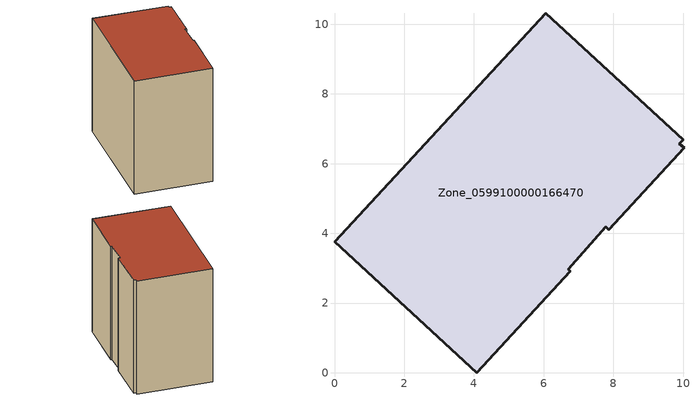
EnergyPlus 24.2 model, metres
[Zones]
Zone_0599100000166470
 floor ground (C_G): 10.03,6.46 7.86,4.11 7.78,4.19 6.7,2.97 6.76,2.91 4.08,0 0,3.76 6.06,10.31 10,6.69 9.89,6.57 z0
 wall outside (C_F): 10,6.69 6.06,10.31 0,3.76 4.08,0 6.76,2.91 6.7,2.97 7.78,4.19 7.86,4.11 10.03,6.46 9.89,6.57 10,6.69 z0:8.66
 roof outside (C_R): 7.86,4.11 10.03,6.46 9.89,6.57 10,6.69 6.06,10.31 0,3.76 4.08,0 6.76,2.91 6.7,2.97 7.78,4.19 z8.66
[BUILDING]
Pand.0599100000166470: North Axis=0; Terrain=City; Loads Convergence Tolerance Value=0.04; Temperature Convergence Tolerance Value=0.4; Solar Distribution=FullExterior; Maximum Number of Warmup Days=25; Minimum Number of Warmup Days=1
[Site:Location]
Rotterdam.The.Hague.AP_ZH_NLD Design_Conditions: Latitude=51.96; Longitude=4.45; Time Zone=1; Elevation=-4.5
[SITE:GROUNDTEMPERATURE:BUILDINGSURFACE]
18, 18, 18, 18, 18, 18, 18, 18, 18, 18, 18, 18
[MATERIAL] Thermal Absorptance=0.9; Solar Absorptance=0.7; Visible Absorptance=0.7
Name | Roughness | Thickness | Conductivity | Density | Specific Heat
G.TC.1975-1991 | MediumSmooth | 0.15 | 0.288461 | 540 | 1210
F.TC.1975-1991 | Rough | 0.3 | 0.230769 | 1920 | 840
R.TC.1975-1991 | MediumRough | 0.2 | 0.153846 | 1500 | 1000
[CONSTRUCTION]
C_G: G.TC.1975-1991
C_F: F.TC.1975-1991
C_R: R.TC.1975-1991
[ZONE]
Zone_0599100000166470: Type=1; Multiplier=1; Ceiling Height=Autocalculate; Volume=Autocalculate; Floor Area=autocalculate; Part of Total Floor Area=Yes
[ZONEINFILTRATION:DESIGNFLOWRATE]
Infil_Zone_0599100000166470: Zone or ZoneList or Space or SpaceList=Zone_0599100000166470; Schedule=AlwaysOn; Design Flow Rate Calculation Method=Flow/Area; Flow Rate per Floor Area=0.003; Constant Term Coefficient=1; Temperature Term Coefficient=0; Velocity Term Coefficient=0; Velocity Squared Term Coefficient=0
[HVACTEMPLATE:ZONE:IDEALLOADSAIRSYSTEM]
Zone_0599100000166470: Maximum Heating Supply Air Temperature=50; Minimum Cooling Supply Air Temperature=13; Maximum Heating Supply Air Humidity Ratio=0.0156; Minimum Cooling Supply Air Humidity Ratio=0.0077; Heating Limit=NoLimit; Cooling Limit=NoLimit; Dehumidification Control Type=ConstantSensibleHeatRatio; Cooling Sensible Heat Ratio=0.7; Dehumidification Setpoint=60; Humidification Control Type=None; Humidification Setpoint=30; Outdoor Air Method=None; Outdoor Air Flow Rate per Person=0.00944; Outdoor Air Flow Rate per Zone Floor Area=0; Outdoor Air Flow Rate per Zone=0; Demand Controlled Ventilation Type=None; Outdoor Air Economizer Type=NoEconomizer; Heat Recovery Type=None; Sensible Heat Recovery Effectiveness=0.7; Latent Heat Recovery Effectiveness=0.65
[ZONECONTROL:THERMOSTAT]
ThermostatControl_Zone_0599100000166470: Zone or ZoneList=Zone_0599100000166470; Control Type Schedule=DualSetpointControlType; Control 1=Thermostat_Zone_0599100000166470; Temperature Difference Between Cutout And Setpoint=0
[THERMOSTATSETPOINT:DUALSETPOINT]
Thermostat_Zone_0599100000166470: Heating Setpoint Temperature Schedule=HeatingSetpoint_Zone_0599100000166470; Cooling Setpoint Temperature Schedule=CoolingSetpoint_Zone_0599100000166470
[SCHEDULE:COMPACT]
HeatingSetpoint_Zone_0599100000166470: Through: 12/31, For: AllDays, Until: 24:00, 21
CoolingSetpoint_Zone_0599100000166470: Through: 12/31, For: AllDays, Until: 24:00, 24
DualSetpointControlType: Through: 12/31, For: AllDays, Until: 24:00, 4
AlwaysOn: Through: 12/31, For: AllDays, Until: 24:00, 1
